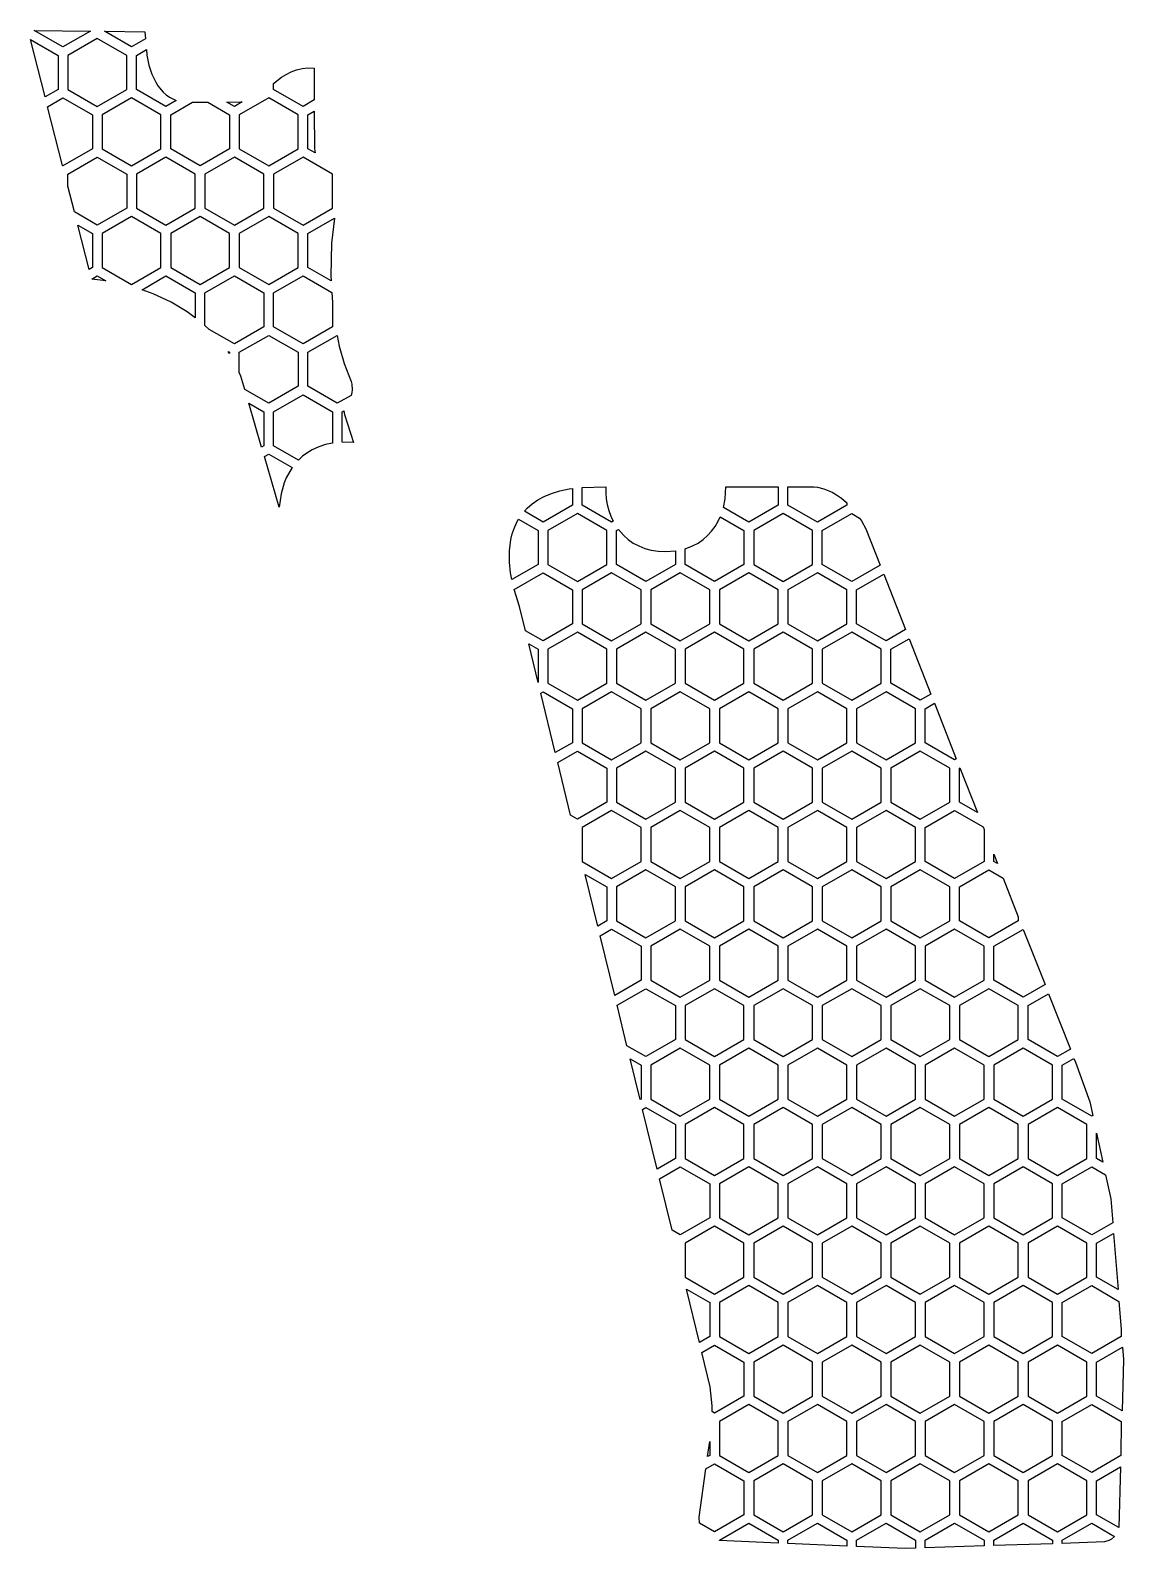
# Model space of a CAD drawing. Header units: millimetres. Extents: x 85.6 to 141.9, y -165.9 to -87.7.
import ezdxf

# ---------------------------------------------------------------- set-up
doc = ezdxf.new("R2010")
doc.units = ezdxf.units.MM

# ---------------------------------------------------------------- blocks, each defined once
blk = doc.blocks.new('HEX')
blk.add_lwpolyline([(1.516, 0.875), (0, 1.75), (-1.516, 0.875), (-1.516, -0.875), (0, -1.75), (1.516, -0.875)], close=True)

msp = doc.modelspace()

# ---------------------------------------------------------------- linework, layer by layer
for points in [[(85.63, -88.161), (87.058, -88.985), (87.058, -90.735), (86.385, -91.124), (85.63, -88.161)], [(88.721, -87.736), (87.308, -88.552), (85.828, -87.698), (88.721, -87.736)], [(91.552, -88.14), (90.839, -88.552), (89.442, -87.746), (91.518, -87.773), (91.552, -88.14)], [(91.63, -88.982), (91.734, -89.486), (91.884, -89.949), (92.083, -90.363), (92.2, -90.549), (92.47, -90.875), (92.624, -91.012), (92.79, -91.131), (92.967, -91.23), (93.139, -91.302), (92.604, -91.61), (91.089, -90.735), (91.089, -88.985), (91.603, -88.689), (91.63, -88.982)], [(98.151, -90.436), (98.558, -90.113), (98.795, -89.965), (99.051, -89.837), (99.325, -89.734), (99.616, -89.663), (99.923, -89.628), (100.247, -89.636), (100.248, -91.274), (99.667, -91.61), (98.151, -90.735), (98.151, -90.436)], [(86.514, -91.627), (87.308, -91.168), (88.823, -92.043), (88.823, -93.793), (87.308, -94.668), (87.286, -94.655), (86.514, -91.627)], [(94.763, -91.395), (95.885, -92.043), (95.885, -93.793), (94.37, -94.668), (92.854, -93.793), (92.854, -92.043), (93.969, -91.4), (94.763, -91.395)], [(96.526, -91.385), (96.135, -91.61), (95.753, -91.389), (96.526, -91.385)], [(100.251, -93.791), (100.291, -94.009), (99.917, -93.793), (99.917, -92.043), (100.249, -91.851), (100.251, -93.791)], [(87.558, -95.723), (87.558, -95.101), (89.073, -94.226), (90.589, -95.101), (90.589, -96.851), (89.073, -97.726), (87.895, -97.046), (87.558, -95.723)], [(101.141, -98.659), (101.099, -100.342), (101.114, -100.601), (99.917, -99.909), (99.917, -98.159), (101.289, -97.367), (101.141, -98.659)], [(88.067, -97.723), (88.823, -98.159), (88.823, -99.909), (88.65, -100.009), (88.067, -97.723)], [(88.789, -100.507), (89.073, -100.342), (89.509, -100.594), (88.789, -100.507)], [(93.699, -102.189), (92.873, -101.694), (91.955, -101.257), (91.379, -101.05), (92.604, -100.342), (94.12, -101.217), (94.12, -102.497), (93.699, -102.189)], [(94.62, -102.897), (94.62, -101.217), (96.135, -100.342), (97.651, -101.217), (97.651, -102.967), (96.135, -103.842), (94.841, -103.095), (94.62, -102.897)], [(101.182, -101.715), (101.182, -102.967), (99.667, -103.842), (98.151, -102.967), (98.151, -101.217), (99.667, -100.342), (101.151, -101.199), (101.182, -101.715)], [(96.473, -105.507), (96.385, -105.312), (96.385, -104.275), (97.901, -103.4), (99.417, -104.275), (99.417, -106.025), (97.901, -106.9), (96.673, -106.191), (96.473, -105.507)], [(101.527, -103.964), (101.784, -104.855), (102.142, -105.783), (102.181, -105.921), (102.201, -106.2), (102.183, -106.339), (102.139, -106.492), (101.432, -106.9), (99.917, -106.025), (99.917, -104.275), (101.429, -103.402), (101.527, -103.964)], [(95.881, -104.334), (95.808, -104.231), (95.885, -104.275), (95.881, -104.334)], [(96.875, -106.885), (97.651, -107.333), (97.651, -109.083), (97.535, -109.15), (96.875, -106.885)], [(101.182, -108.95), (100.823, -109.027), (100.484, -109.138), (100.142, -109.293), (99.804, -109.5), (99.641, -109.626), (99.429, -109.821), (98.151, -109.083), (98.151, -107.333), (99.667, -106.458), (101.182, -107.333), (101.182, -108.95)], [(101.774, -107.28), (101.796, -107.468), (102.265, -108.916), (101.682, -108.898), (101.682, -107.333), (101.774, -107.28)], [(99.106, -110.212), (98.806, -110.739), (98.703, -110.994), (98.538, -111.569), (98.436, -112.239), (97.68, -109.644), (97.901, -109.516), (99.106, -110.212)], [(111.207, -112.301), (111.462, -112.078), (111.755, -111.875), (112.09, -111.694), (112.468, -111.537), (112.892, -111.407), (113.364, -111.306), (113.541, -111.282), (113.541, -112.141), (112.025, -113.016), (111.062, -112.46), (111.207, -112.301)], [(115.249, -111.199), (115.251, -111.508), (115.278, -111.815), (115.33, -112.118), (115.408, -112.414), (115.512, -112.702), (115.637, -112.97), (115.556, -113.016), (114.041, -112.141), (114.041, -111.232), (115.249, -111.199)], [(121.308, -112.259), (121.398, -111.812), (121.425, -111.504), (121.427, -111.196), (124.134, -111.196), (124.134, -112.141), (122.619, -113.016), (121.308, -112.259)], [(125.981, -111.195), (126.159, -111.22), (126.479, -111.304), (126.902, -111.483), (127.141, -111.619), (127.391, -111.792), (127.648, -112.006), (127.665, -112.023), (127.665, -112.141), (126.15, -113.016), (124.634, -112.141), (124.634, -111.196), (125.981, -111.195)], [(110.353, -115.631), (110.297, -115.078), (110.296, -114.499), (110.368, -113.913), (110.437, -113.623), (110.532, -113.338), (110.654, -113.061), (110.765, -112.866), (111.775, -113.449), (111.775, -115.199), (110.426, -115.978), (110.353, -115.631)], [(119.338, -114.389), (119.723, -114.244), (120.006, -114.092), (120.262, -113.912), (120.494, -113.708), (120.7, -113.482), (120.88, -113.237), (121.035, -112.975), (121.144, -112.742), (122.369, -113.449), (122.369, -115.199), (120.853, -116.074), (119.338, -115.199), (119.338, -114.389)], [(128.414, -112.943), (128.651, -113.367), (129.382, -115.228), (127.915, -116.074), (126.4, -115.199), (126.4, -113.449), (127.915, -112.574), (128.323, -112.81), (128.414, -112.943)], [(115.907, -113.391), (116.181, -113.71), (116.413, -113.913), (116.67, -114.093), (116.952, -114.245), (117.26, -114.368), (117.594, -114.459), (117.953, -114.515), (118.338, -114.535), (118.838, -114.497), (118.838, -115.199), (117.322, -116.074), (115.806, -115.199), (115.806, -113.449), (115.907, -113.391)], [(110.819, -117.361), (110.536, -116.492), (112.025, -115.632), (113.541, -116.507), (113.541, -118.257), (112.025, -119.132), (111.124, -118.612), (110.819, -117.361)], [(130.688, -118.551), (129.681, -119.132), (128.165, -118.257), (128.165, -116.507), (129.567, -115.698), (130.688, -118.551)], [(111.289, -119.284), (111.775, -119.565), (111.775, -121.276), (111.289, -119.284)], [(131.993, -121.875), (131.446, -122.19), (129.931, -121.315), (129.931, -119.565), (130.872, -119.022), (131.993, -121.875)], [(111.907, -121.817), (112.025, -121.748), (113.541, -122.623), (113.541, -124.373), (112.657, -124.884), (111.907, -121.817)], [(133.298, -125.198), (133.212, -125.248), (131.696, -124.373), (131.696, -122.623), (132.178, -122.345), (133.298, -125.198)], [(112.781, -125.39), (113.791, -124.806), (115.306, -125.681), (115.306, -127.431), (113.791, -128.306), (113.444, -128.106), (112.781, -125.39)], [(134.385, -127.964), (133.462, -127.431), (133.462, -125.681), (133.483, -125.669), (134.385, -127.964)], [(134.727, -128.836), (134.727, -130.489), (133.212, -131.364), (131.696, -130.489), (131.696, -128.739), (133.212, -127.864), (134.678, -128.711), (134.727, -128.836)], [(135.421, -130.601), (135.227, -130.489), (135.227, -130.109), (135.421, -130.601)], [(114.188, -131.152), (115.306, -131.797), (115.306, -133.547), (114.84, -133.817), (114.188, -131.152)], [(136.493, -133.331), (136.493, -133.547), (134.977, -134.422), (133.462, -133.547), (133.462, -131.797), (134.977, -130.922), (135.714, -131.348), (136.493, -133.331)], [(114.963, -134.323), (115.556, -133.98), (117.072, -134.855), (117.072, -136.605), (115.713, -137.39), (114.963, -134.323)], [(137.868, -136.831), (136.743, -137.48), (135.227, -136.605), (135.227, -134.855), (136.749, -133.984), (137.868, -136.831)], [(115.836, -137.896), (117.322, -137.038), (118.838, -137.913), (118.838, -139.663), (117.322, -140.538), (116.344, -139.974), (115.836, -137.896)], [(139.173, -140.155), (138.509, -140.538), (136.993, -139.663), (136.993, -137.913), (138.053, -137.302), (139.173, -140.155)], [(116.508, -140.646), (117.072, -140.971), (117.072, -142.721), (117.022, -142.75), (116.508, -140.646)], [(139.444, -140.827), (140.174, -142.856), (140.327, -143.566), (140.274, -143.596), (138.759, -142.721), (138.759, -140.971), (139.358, -140.625), (139.444, -140.827)], [(117.146, -143.256), (117.322, -143.155), (118.838, -144.03), (118.838, -145.78), (117.895, -146.323), (117.146, -143.256)], [(140.844, -145.964), (140.524, -145.78), (140.524, -144.48), (140.844, -145.964)], [(118.019, -146.829), (119.088, -146.213), (120.603, -147.088), (120.603, -148.838), (119.088, -149.713), (118.664, -149.468), (118.019, -146.829)], [(141.252, -147.853), (141.351, -149.091), (140.274, -149.713), (138.759, -148.838), (138.759, -147.088), (140.274, -146.213), (140.987, -146.624), (141.252, -147.853)], [(141.627, -152.532), (140.524, -151.896), (140.524, -150.146), (141.395, -149.643), (141.627, -152.532)], [(141.79, -154.568), (141.79, -154.954), (140.274, -155.829), (138.759, -154.954), (138.759, -153.204), (140.274, -152.329), (141.675, -153.137), (141.79, -154.568)], [(119.408, -152.514), (120.603, -153.204), (120.603, -154.954), (120.078, -155.257), (119.408, -152.514)], [(120.726, -158.51), (120.634, -157.532), (120.202, -155.763), (120.853, -155.387), (122.369, -156.262), (122.369, -158.012), (120.853, -158.887), (120.725, -158.813), (120.726, -158.51)], [(141.915, -156.138), (141.841, -158.772), (140.524, -158.012), (140.524, -156.262), (141.863, -155.488), (141.915, -156.138)], [(141.777, -161.077), (140.274, -161.945), (138.759, -161.07), (138.759, -159.32), (140.274, -158.445), (141.79, -159.32), (141.777, -161.077)], [(120.603, -160.351), (120.603, -161.07), (120.494, -161.133), (120.603, -160.351)], [(120.086, -164.56), (120.058, -164.252), (120.406, -161.761), (120.853, -161.503), (122.369, -162.378), (122.369, -164.128), (120.853, -165.003), (120.086, -164.56)], [(141.673, -164.786), (140.524, -164.128), (140.524, -162.378), (141.76, -161.664), (141.673, -164.786)], [(121.103, -165.458), (121.103, -165.436), (122.619, -164.561), (124.134, -165.436), (124.134, -165.588), (121.103, -165.458)], [(124.634, -165.609), (124.634, -165.436), (126.15, -164.561), (127.665, -165.436), (127.665, -165.74), (124.634, -165.609)], [(130.661, -165.869), (128.165, -165.761), (128.165, -165.436), (129.681, -164.561), (131.196, -165.436), (131.196, -165.851), (130.661, -165.869)], [(131.696, -165.834), (131.696, -165.436), (133.212, -164.561), (134.727, -165.436), (134.727, -165.733), (131.696, -165.834)], [(135.227, -165.716), (135.227, -165.436), (136.743, -164.561), (138.259, -165.436), (138.259, -165.615), (135.227, -165.716)], [(141.453, -165.241), (141.296, -165.379), (141.157, -165.458), (140.924, -165.526), (138.759, -165.599), (138.759, -165.436), (140.274, -164.561), (141.453, -165.241)]]:
    msp.add_lwpolyline(points, close=True)

# ---------------------------------------------------------------- block references
for p in [(89.073, -89.86), (90.839, -92.918), (97.901, -92.918), (92.604, -95.976), (96.135, -95.976), (99.667, -95.976), (90.839, -99.034), (94.37, -99.034), (97.901, -99.034), (113.791, -114.324), (124.384, -114.324), (115.556, -117.382), (119.088, -117.382), (122.619, -117.382), (126.15, -117.382), (113.791, -120.44), (117.322, -120.44), (120.853, -120.44), (124.384, -120.44), (127.915, -120.44), (115.556, -123.498), (119.088, -123.498), (122.619, -123.498), (126.15, -123.498), (129.681, -123.498), (117.322, -126.556), (120.853, -126.556), (124.384, -126.556), (127.915, -126.556), (131.446, -126.556), (115.556, -129.614), (119.088, -129.614), (122.619, -129.614), (126.15, -129.614), (129.681, -129.614), (117.322, -132.672), (120.853, -132.672), (124.384, -132.672), (127.915, -132.672), (131.446, -132.672), (119.088, -135.73), (122.619, -135.73), (126.15, -135.73), (129.681, -135.73), (133.212, -135.73), (120.853, -138.788), (124.384, -138.788), (127.915, -138.788), (131.446, -138.788), (134.977, -138.788), (119.088, -141.846), (122.619, -141.846), (126.15, -141.846), (129.681, -141.846), (133.212, -141.846), (136.743, -141.846), (120.853, -144.905), (124.384, -144.905), (127.915, -144.905), (131.446, -144.905), (134.977, -144.905), (138.509, -144.905), (122.619, -147.963), (126.15, -147.963), (129.681, -147.963), (133.212, -147.963), (136.743, -147.963), (120.853, -151.021), (124.384, -151.021), (127.915, -151.021), (131.446, -151.021), (134.977, -151.021), (138.509, -151.021), (122.619, -154.079), (126.15, -154.079), (129.681, -154.079), (133.212, -154.079), (136.743, -154.079), (124.384, -157.137), (127.915, -157.137), (131.446, -157.137), (134.977, -157.137), (138.509, -157.137), (122.619, -160.195), (126.15, -160.195), (129.681, -160.195), (133.212, -160.195), (136.743, -160.195), (124.384, -163.253), (127.915, -163.253), (131.446, -163.253), (134.977, -163.253), (138.509, -163.253)]:
    msp.add_blockref('HEX', p)

doc.saveas('drawing.dxf')
